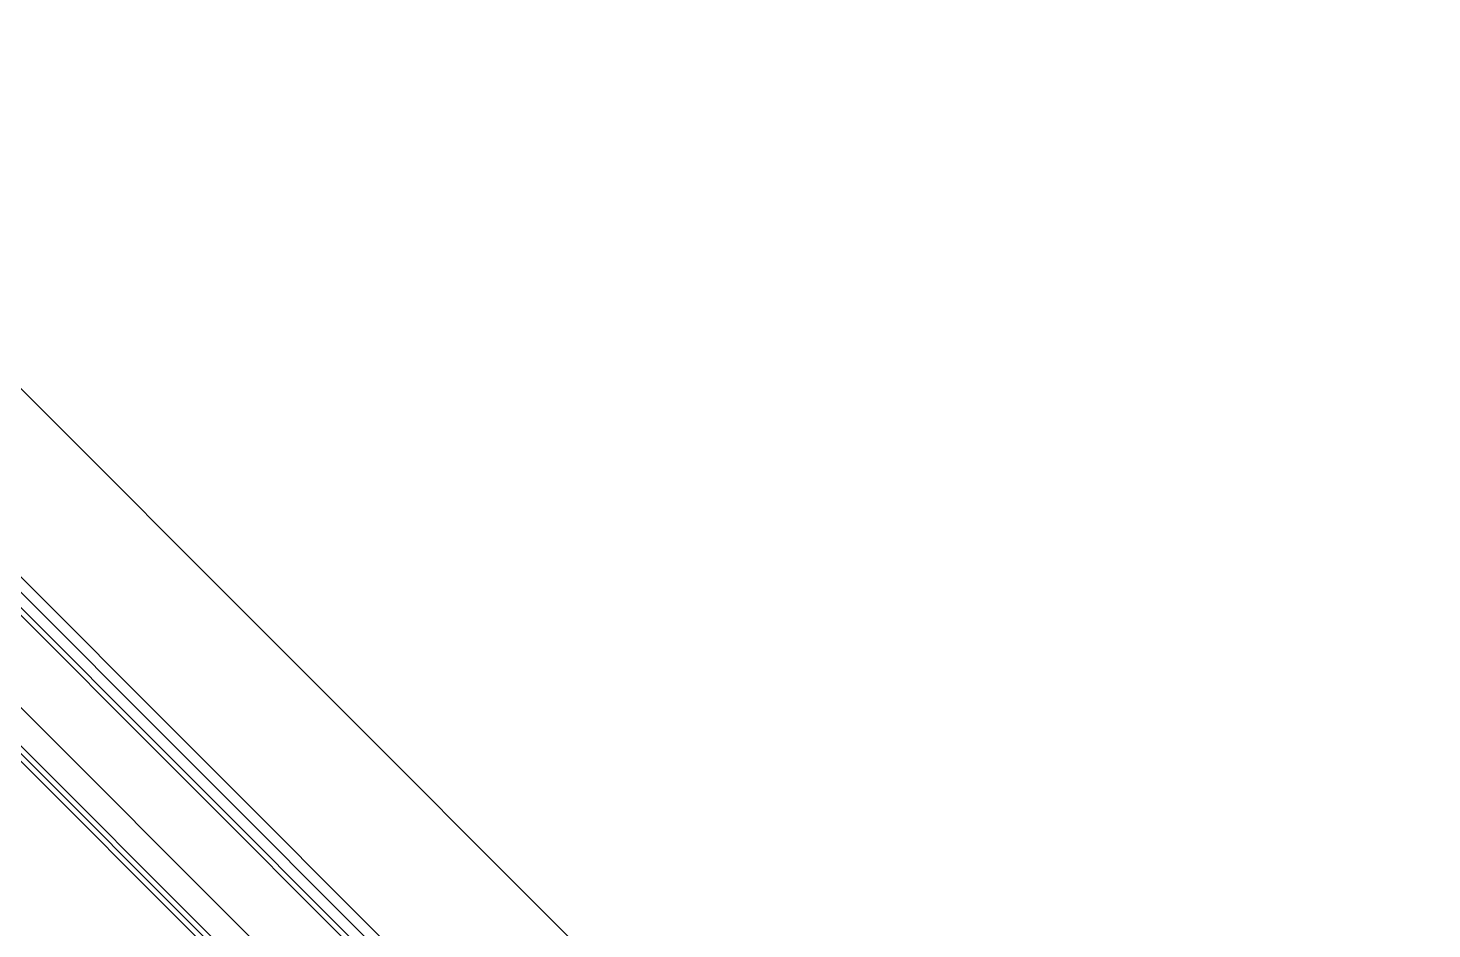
# Model space of a CAD drawing. Header units: millimetres. Extents: x 1789 to 13769, y 2055 to 27197.
# Drawn here: x 10693.5 to 10952.3, y 25189.8 to 25355.8 of the extents above; entities that cross this region are included whole.
import ezdxf

# ---------------------------------------------------------------- set-up
doc = ezdxf.new("R2010")
doc.units = ezdxf.units.MM
for name, color, linetype, lineweight in [('A-DETL', 90, 'Continuous', 13), ('A-DETL-GENF', 92, 'Continuous', 18), ('A-DETL-THIN', 151, 'Continuous', 18)]:
    doc.layers.add(name, color=color, linetype=linetype, lineweight=lineweight)

# ---------------------------------------------------------------- blocks, each defined once
blk = doc.blocks.new('31 dubbel_glas - Type 1-3306991-Details Restauratie 1-10')
at = {"layer": 'A-DETL-GENF', "lineweight": 13}
for p, q in [((726.72, 23), (2041.68, 23)), ((726.72, 17), (2041.68, 17)), ((2041.68, 5), (726.72, 5)), ((2024.77, 0), (726.72, 0))]:
    blk.add_line(p, q, dxfattribs=at)

msp = doc.modelspace()

# ---------------------------------------------------------------- linework, layer by layer
at = {"layer": 'A-DETL', "lineweight": 18}
for p, q in [((11576.16, 24367.85), (10646.34, 25297.67)), ((11574.74, 24366.43), (10644.92, 25296.25)), ((11560.6, 24352.29), (10630.78, 25282.11)), ((11562.01, 24353.71), (10632.2, 25283.52))]:
    msp.add_line(p, q, dxfattribs=at)
at = {"layer": 'A-DETL-THIN'}
msp.add_line((10625.77, 25355.77), (11594.93, 24386.62), dxfattribs=at)

# ---------------------------------------------------------------- block references
at = {"layer": 'A-DETL-GENF', "lineweight": 13, "rotation": 135.0000000000007}
msp.add_blockref('31 dubbel_glas - Type 1-3306991-Details Restauratie 1-10', (12091.44, 23855.39), dxfattribs=at)

doc.saveas('drawing.dxf')
